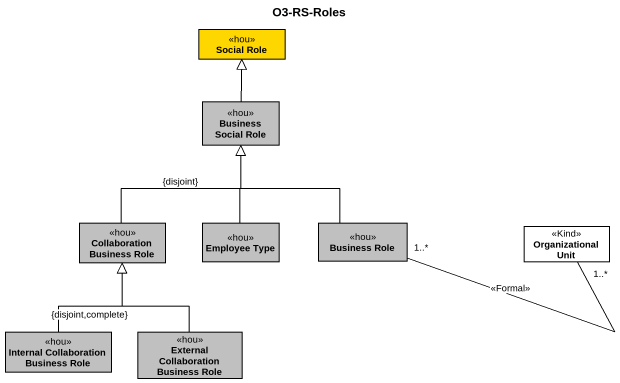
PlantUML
@startuml
title O3-RS-Roles
hide circle
hide empty members
class "Social Role" as Social_Role <<hou>> #FFD700
class "Business Social Role" as Business_Social_Role <<hou>> #C0C0C0
class "Collaboration Business Role" as Collaboration_Business_Role <<hou>> #C0C0C0
class "Employee Type" as Employee_Type <<hou>> #C0C0C0
class "Business Role" as Business_Role <<hou>> #C0C0C0
class "Organizational Unit" as Organizational_Unit <<Kind>> #FFFFFF
class "Internal Collaboration Business Role" as Internal_Collaboration <<hou>> #C0C0C0
class "External Collaboration Business Role" as External_Collaboration <<hou>> #C0C0C0
Business_Social_Role -up-|> Social_Role
Collaboration_Business_Role -up-|> Business_Social_Role : {disjoint}
Employee_Type -up-|> Business_Social_Role
Business_Role -up-|> Business_Social_Role
Business_Role "1..*" -right- "1..*" Organizational_Unit : <<Formal>>
Internal_Collaboration -up-|> Collaboration_Business_Role : {disjoint,complete}
External_Collaboration -up-|> Collaboration_Business_Role
@enduml
